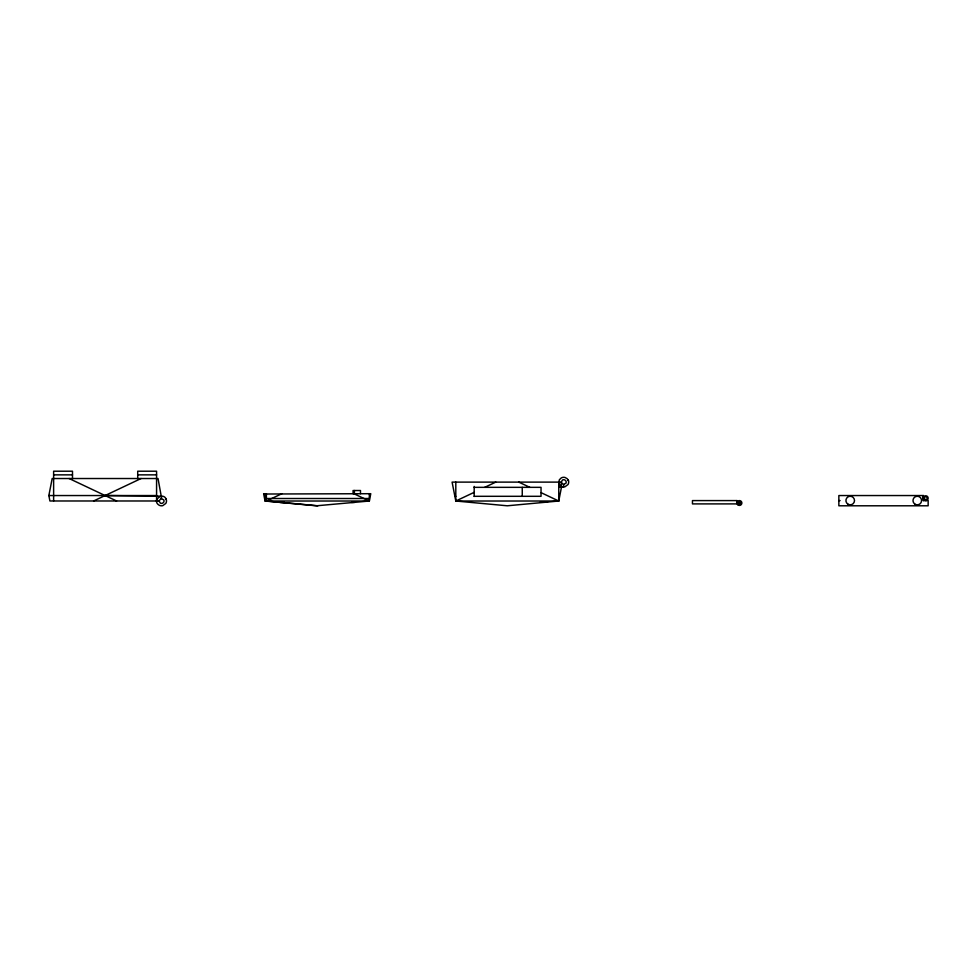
<?xml version="1.0" encoding="UTF-8"?>
<svg xmlns="http://www.w3.org/2000/svg" width="977" height="977" viewBox="0 0 977 977"><rect width="100%" height="100%" fill="white"/><g stroke="black" fill="none" stroke-linecap="round" stroke-linejoin="round"><path stroke-width="1.47" d="M165.834 498.575A4.702 4.702 0 0 1 165.834 503.399L162.817 505.634A5.093 5.093 0 0 1 159.056 505.158C151.227 500.383 163.696 491.138 166.334 499.735M159.056 500.981L160.887 498.649L163.684 499.772A2.345 2.345 0 0 1 163.684 502.19L162.78 503.07A2.54 2.54 0 0 1 160.301 503.07L159.056 500.981L49.912 500.981L48.85 495.547L52.184 478.522L158.018 478.522L161.229 496.157M561.238 486.937L561.238 482.113L563.082 484.445L565.866 483.322A2.345 2.345 0 0 0 565.866 480.916L564.962 480.037A2.54 2.54 0 0 0 562.483 480.037L561.238 482.113L452.095 482.113L455.807 501.018L507.283 505.793L558.759 501.018L558.759 482.113L559.418 479.707L561.238 477.948A5.093 5.093 0 0 1 564.999 477.46L567.234 478.706L568.516 480.867M263.619 493.703L265.06 501.018L316.536 505.793L369.33 501.018L370.772 493.703L263.68 494.02M455.807 482.113L455.807 501.018L558.759 501.018L561.519 486.937M93.609 500.981L141.091 478.522M281.865 493.703L266.379 501.018L265.011 494.02M455.807 501.018L474.175 492.335M484.726 487.34L495.779 482.113M53.625 474.859L72.493 474.859M137.708 474.859L156.576 474.859M558.759 486.937L564.999 486.766L568.016 484.531A4.702 4.702 0 0 0 568.016 479.707M474.175 487.34L541.038 487.34L541.038 496.304L474.175 496.304M48.85 495.547L156.576 495.547M923.399 495.547L838.852 495.547L838.852 505.793L928.15 505.793L928.15 500.59L923.35 500.59L923.35 495.547L923.399 500.59M105.101 495.547L161.535 496.157L161.535 498.575M454.879 496.304L455.807 496.304M266.391 498.514L369.33 498.514M838.852 500.59L840.073 500.59M369.33 493.703L369.33 501.018L265.06 501.018L265.06 496.634M540.257 502.056L547.572 502.056M279.862 502.398L284.356 502.398M351.537 502.398L354.529 502.398M150.69 496.06L156.576 496.157M317.855 505.793L266.379 501.018L266.379 493.703M518.775 482.113L529.839 487.34M541.038 492.64L558.759 501.018M353.845 493.703L369.33 501.018M69.111 478.522L116.605 500.981M558.759 482.113L559.418 484.531L561.238 486.29L563.717 486.937L563.717 484.531M522.255 487.34L522.255 496.304M474.175 486.412L474.175 496.45M360.489 493.703L360.489 490.515L353.076 490.515L353.076 493.703M354.395 490.515L354.395 493.703M156.576 500.981L156.576 471.207L137.708 471.207L137.708 478.522M72.493 478.522L72.493 471.207L53.625 471.207L53.625 500.981M738.465 502.544C739.907 507.026 741.958 499.369 738.465 502.544M737.049 500.59L692.461 500.59L692.461 503.9L737.049 503.9L737.049 500.59M924.535 500.273A2.406 2.406 0 0 0 928.15 498.185A2.406 2.406 0 0 0 924.535 496.096A2.406 2.406 0 0 0 924.535 500.273M924.987 499.442A1.465 1.465 0 0 0 927.21 498.209A1.465 1.465 0 0 0 925.024 496.914A1.465 1.465 0 0 0 924.987 499.442M914.716 503.998A4.299 4.299 0 0 0 921.555 501.042A4.299 4.299 0 0 0 915.571 496.609A4.299 4.299 0 0 0 914.716 503.998M848.06 504.266A4.299 4.299 0 0 0 854.509 500.554A4.299 4.299 0 0 0 848.06 496.829A4.299 4.299 0 0 0 848.06 504.266M737.757 504.706A2.406 2.406 0 0 0 741.787 503.631A2.406 2.406 0 0 0 738.832 500.676A2.406 2.406 0 0 0 737.757 504.706M738.71 504.266A1.465 1.465 0 0 0 740.92 503.033A1.465 1.465 0 0 0 738.746 501.726A1.465 1.465 0 0 0 738.71 504.266"/></g></svg>
